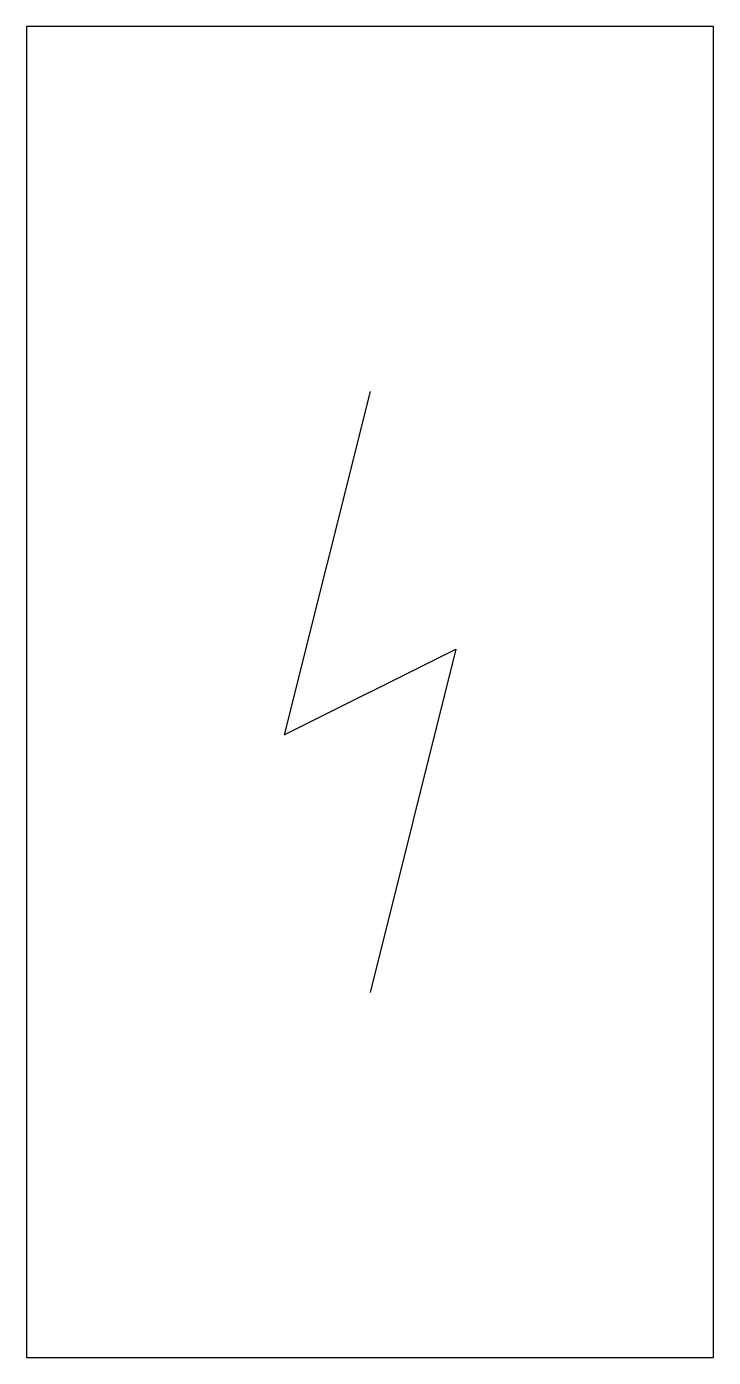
# Model space of a CAD drawing. Header units: millimetres. Extents: x -80 to 80, y -155 to 155.
import ezdxf

# ---------------------------------------------------------------- set-up
doc = ezdxf.new("R2010")
doc.units = ezdxf.units.MM

msp = doc.modelspace()

# ---------------------------------------------------------------- linework, layer by layer
at = {"color": 0, "linetype": 'ByBlock', "lineweight": -2}
for p, q in [((-80, 155), (-80, -155)), ((80, 155), (-80, 155)), ((80, -155), (80, 155)), ((0, 70), (-20, -10)), ((-20, -10), (20, 10)), ((20, 10), (0, -70)), ((-80, -155), (80, -155))]:
    msp.add_line(p, q, dxfattribs=at)

doc.saveas('drawing.dxf')
